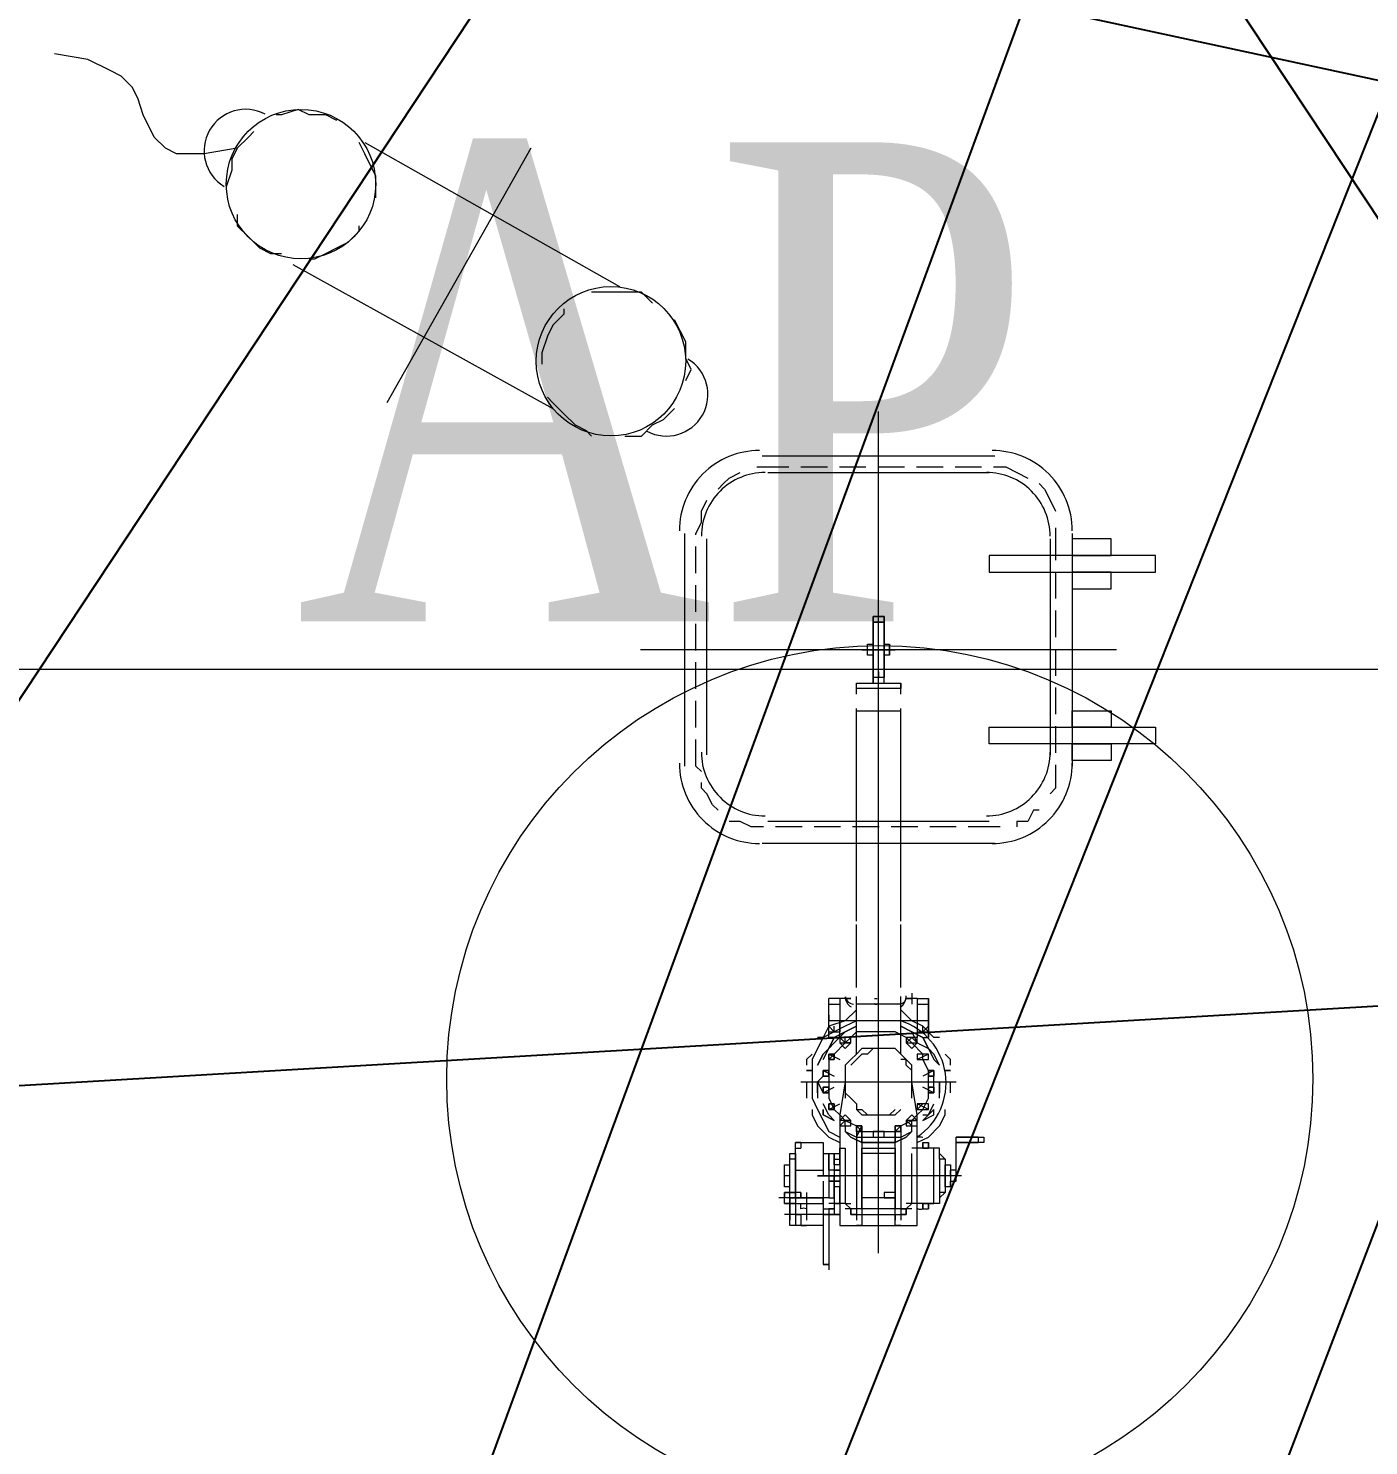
# Model space of a CAD drawing. Header units: millimetres. Extents: x -4 to 3776, y -4 to 4079.
# Drawn here: x 32.93 to 44.13, y 201.56 to 213.39 of the extents above; entities that cross this region are included whole.
import ezdxf
from ezdxf import colors
from ezdxf.entities.mleader import LeaderData, LeaderLine
from ezdxf.math import Vec2, Vec3

# ---------------------------------------------------------------- set-up
doc = ezdxf.new("R2010")
doc.units = ezdxf.units.MM
doc.linetypes.add('ACAD_ISO04W100', pattern=[30, 24, -3, 0, -3])
doc.linetypes.add('PDF_IMPORT', pattern=[1, 0.8, -0.2])
for name, color, linetype in [('BK_kedu', 255, 'Continuous'), ('PDF_0_CONTOUR', 7, 'Continuous'), ('PDF_1中心线', 7, 'Continuous'), ('PDF_1轮廓实线层', 7, 'Continuous'), ('PDF_2细线层', 7, 'Continuous'), ('PDF_3中心线层', 7, 'Continuous'), ('PDF_4虚线层', 7, 'Continuous'), ('PDF_Back', 7, 'Continuous'), ('PDF_CAXA0', 7, 'Continuous'), ('PDF_CAXA1', 7, 'Continuous'), ('PDF_CAXA2', 7, 'Continuous'), ('PDF_CAXA3', 7, 'Continuous'), ('PDF_FURN', 7, 'Continuous'), ('PDF_MODIFY_O_3', 7, 'Continuous'), ('PDF_piece', 7, 'Continuous'), ('PDF_TEXT', 7, 'Continuous')]:
    doc.layers.add(name, color=color, linetype=linetype)
doc.layers.add('刻度', color=3, linetype='ACAD_ISO04W100', lineweight=13)
doc.styles.add('ROMANC', font='ROMANC.shx', dxfattribs={"width": 0.8, "bigfont": 'HZDX.shx'})
doc.styles.get("Standard").update_dxf_attribs({"font": 'arial.ttf'})

msp = doc.modelspace()

# ---------------------------------------------------------------- linework, layer by layer
at = {"color": 4, "lineweight": 25}
for p, q in [((28.872, 201.769), (61.872, 251.644)), ((60.153, 245.045), (41.809, 197.183)), ((56.789, 244.373), (38.681, 198.782)), ((52.325, 243.753), (36.384, 200.336)), ((28.872, 234.98), (61.872, 185.105)), ((29.011, 216.239), (48.967, 211.936)), ((30.062, 204.402), (50.689, 205.614))]:
    msp.add_line(p, q, dxfattribs=at)
at = {"layer": 'PDF_0_CONTOUR', "lineweight": 0}
for points in [[(39.107, 209.685), (40.957, 209.685)], [(38.598, 207.327), (38.598, 209.131)], [(41.465, 209.131), (41.465, 207.327)], [(40.957, 206.772), (39.107, 206.772)]]:
    msp.add_lwpolyline(points, dxfattribs=at)
for centre, start, end in [((39.084, 209.154), 89.9998, 180.0002), ((40.933, 209.154), 359.9998, 90.0002), ((39.084, 207.35), 179.9998, 270.0002), ((40.933, 207.35), 269.9998, 0.0002)]:
    msp.add_arc(centre, 0.532, start, end, dxfattribs=at)
at = {"layer": 'PDF_1中心线', "lineweight": 0}
for points in [[(40.032, 203.166), (40.032, 203.767), (40.032, 208.391)], [(39.384, 204.599), (40.679, 204.599)], [(39.338, 204.044), (39.384, 204.044)], [(40.171, 204.091), (39.893, 204.091)], [(39.662, 203.952), (39.708, 203.952)], [(39.708, 203.813), (39.523, 203.813)], [(39.662, 203.906), (39.662, 203.536), (39.662, 203.489)], [(40.725, 203.813), (39.662, 203.813)], [(39.431, 203.674), (39.431, 203.443)], [(39.708, 203.582), (39.616, 203.582)], [(39.708, 203.489), (39.246, 203.489)], [(39.616, 203.536), (39.616, 203.027)], [(40.171, 203.536), (39.893, 203.536), (39.754, 203.536)]]:
    msp.add_lwpolyline(points, dxfattribs=at)
at = {"layer": 'PDF_1轮廓实线层', "lineweight": 0}
for points in [[(40.402, 205.247), (40.402, 205.247)], [(40.448, 205.293), (40.448, 205.293)], [(40.448, 205.293), (40.448, 205.293)], [(40.448, 205.293), (40.448, 205.293)], [(40.448, 205.247), (40.448, 205.247)], [(40.448, 205.247), (40.448, 205.247)], [(40.448, 205.247), (40.448, 205.247)], [(40.448, 205.247), (40.448, 205.247)], [(40.448, 205.247), (40.448, 205.247)], [(40.448, 205.247), (40.448, 205.247)], [(40.448, 205.247), (40.448, 205.247)], [(40.448, 205.247), (40.448, 205.247)], [(40.402, 205.015), (40.402, 205.015)], [(40.448, 205.015), (40.448, 205.015)], [(40.448, 205.015), (40.448, 205.015)], [(40.448, 205.015), (40.448, 205.015)], [(40.448, 205.015), (40.448, 205.015)], [(40.448, 205.015), (40.448, 205.015)], [(40.448, 205.015), (40.448, 205.015)], [(40.448, 205.015), (40.448, 205.015)], [(40.448, 204.969), (40.448, 204.969)], [(40.448, 204.969), (40.448, 204.969)], [(40.448, 204.969), (40.448, 204.969)], [(40.448, 204.969), (40.448, 204.969)]]:
    msp.add_lwpolyline(points, dxfattribs=at)
for points in [[(40.448, 205.293), (40.448, 205.247)], [(40.448, 205.293), (40.448, 205.247)], [(40.448, 205.015), (40.448, 204.969)], [(40.448, 205.015), (40.448, 204.969)]]:
    msp.add_lwpolyline(points, close=True, dxfattribs=at)
at = {"layer": 'PDF_2细线层', "lineweight": 0}
for points in [[(39.708, 205.293), (39.616, 205.293)], [(40.355, 205.293), (40.448, 205.293)]]:
    msp.add_lwpolyline(points, dxfattribs=at)
at = {"layer": 'PDF_3中心线层', "lineweight": 0}
for points in [[(39.616, 205.247), (39.708, 205.247)], [(40.309, 205.339), (40.309, 205.247)], [(40.355, 205.247), (40.448, 205.247)], [(40.448, 205.108), (39.616, 205.108)], [(39.616, 205.015), (39.708, 205.015)], [(40.355, 205.015), (40.448, 205.015)], [(39.708, 204.969), (39.754, 204.923)], [(40.309, 204.969), (40.263, 204.923)], [(39.616, 204.83), (39.708, 204.784)], [(40.448, 204.83), (40.355, 204.784)], [(39.569, 204.692), (39.662, 204.645)], [(40.494, 204.692), (40.402, 204.645)], [(39.569, 204.507), (39.662, 204.553)], [(40.494, 204.507), (40.402, 204.553)], [(39.616, 204.368), (39.708, 204.414)], [(40.448, 204.368), (40.355, 204.414)], [(39.708, 204.229), (39.754, 204.275)], [(40.309, 204.229), (40.263, 204.275)], [(39.847, 204.137), (39.893, 204.229)], [(40.171, 204.137), (40.171, 204.229)], [(40.032, 204.137), (40.032, 204.137)]]:
    msp.add_lwpolyline(points, dxfattribs=at)
msp.add_lwpolyline([(40.032, 205.015), (39.939, 205.015), (39.847, 205.015), (39.801, 204.969), (39.754, 204.923), (39.662, 204.83), (39.616, 204.784), (39.616, 204.692), (39.616, 204.599), (39.616, 204.553), (39.616, 204.46), (39.662, 204.368), (39.708, 204.322), (39.754, 204.275), (39.847, 204.229), (39.893, 204.183), (39.986, 204.183), (40.078, 204.183), (40.171, 204.183), (40.217, 204.229), (40.309, 204.275), (40.355, 204.322), (40.402, 204.368), (40.448, 204.46), (40.448, 204.553), (40.448, 204.599), (40.448, 204.692), (40.402, 204.784), (40.402, 204.83), (40.309, 204.923), (40.263, 204.969), (40.171, 205.015), (40.124, 205.015)], close=True, dxfattribs=at)
at = {"layer": 'PDF_4虚线层', "linetype": 'PDF_IMPORT', "lineweight": 0, "ltscale": 0.554861}
for points in [[(39.847, 204.83), (39.847, 207.697)], [(40.217, 204.83), (40.217, 207.697)]]:
    msp.add_lwpolyline(points, dxfattribs=at)
at = {"layer": 'PDF_4虚线层', "lineweight": 0}
for points in [[(40.448, 205.293), (40.448, 205.293)], [(40.448, 205.247), (40.448, 205.247)], [(40.448, 205.015), (40.448, 205.015)], [(40.032, 204.877), (39.986, 204.877), (39.939, 204.83), (39.893, 204.83), (39.847, 204.784), (39.801, 204.738)], [(40.217, 204.83), (40.171, 204.877), (40.124, 204.877), (40.078, 204.877), (40.032, 204.877), (39.986, 204.877), (39.939, 204.877), (39.893, 204.877), (39.847, 204.83)], [(40.448, 204.969), (40.448, 204.969)], [(40.309, 204.599), (40.309, 204.645), (40.309, 204.692), (40.263, 204.738), (40.263, 204.784), (40.217, 204.784)], [(39.754, 204.507), (39.801, 204.46), (39.847, 204.414), (39.847, 204.368), (39.893, 204.368), (39.939, 204.322), (40.032, 204.322), (40.078, 204.322), (40.124, 204.322), (40.171, 204.368)]]:
    msp.add_lwpolyline(points, dxfattribs=at)
at = {"layer": 'PDF_Back', "lineweight": 0}
for points in [[(40.032, 206.218), (40.032, 210.194)], [(39.015, 209.732), (39.061, 209.732)], [(39.061, 209.824), (41.003, 209.824)], [(41.003, 209.732), (41.095, 209.732), (41.188, 209.685), (41.28, 209.639)], [(38.691, 209.547), (38.737, 209.593), (38.783, 209.639), (38.876, 209.685)], [(41.373, 209.593), (41.419, 209.547), (41.465, 209.454), (41.511, 209.362)], [(38.506, 209.177), (38.552, 209.269), (38.552, 209.362), (38.598, 209.454)], [(38.413, 207.235), (38.413, 209.177)], [(41.511, 209.223), (41.511, 209.177)], [(41.65, 209.177), (41.65, 207.235)], [(42.02, 208.206), (38.044, 208.206)], [(38.552, 207.189), (38.506, 207.235)], [(41.511, 207.235), (41.511, 207.142), (41.511, 207.05), (41.465, 207.004)], [(38.691, 206.865), (38.645, 206.911), (38.598, 207.004), (38.552, 207.05), (38.552, 207.096)], [(39.061, 206.726), (38.968, 206.726), (38.876, 206.772), (38.783, 206.772)], [(41.373, 206.865), (41.326, 206.865), (41.28, 206.772), (41.188, 206.772), (41.188, 206.726)], [(41.049, 206.726), (41.003, 206.726)], [(41.003, 206.587), (39.061, 206.587)]]:
    msp.add_lwpolyline(points, dxfattribs=at)
at = {"layer": 'PDF_Back', "linetype": 'PDF_IMPORT', "lineweight": 0, "ltscale": 0.27743}
for points in [[(39.061, 209.732), (41.003, 209.732)], [(38.506, 207.235), (38.506, 209.177)], [(41.511, 209.177), (41.511, 207.235)], [(41.003, 206.726), (39.061, 206.726)]]:
    msp.add_lwpolyline(points, dxfattribs=at)
at = {"layer": 'PDF_Back', "lineweight": 0}
for points in [[(41.974, 208.992), (41.974, 209.131), (41.65, 209.131), (41.65, 208.992)], [(42.344, 208.853), (42.344, 208.992), (41.65, 208.992), (40.957, 208.992), (40.957, 208.853), (41.65, 208.853)], [(41.974, 208.714), (41.974, 208.853), (41.65, 208.853), (41.65, 208.714)], [(41.65, 207.697), (41.974, 207.697), (41.974, 207.558), (41.65, 207.558)], [(40.957, 207.558), (41.65, 207.558), (42.344, 207.558), (42.344, 207.42), (41.65, 207.42), (40.957, 207.42)], [(41.65, 207.42), (41.974, 207.42), (41.974, 207.281), (41.65, 207.281)]]:
    msp.add_lwpolyline(points, close=True, dxfattribs=at)
for centre, start, end in [((39.038, 209.2), 89.9998, 180.0002), ((40.98, 209.2), 359.9998, 90.0002), ((39.038, 207.258), 179.9998, 270.0002), ((40.98, 207.258), 269.9998, 0.0002)]:
    msp.add_arc(centre, 0.67, start, end, dxfattribs=at)
at = {"layer": 'PDF_CAXA0', "lineweight": 0}
for points in [[(39.801, 205.293), (39.708, 205.293)], [(39.754, 205.293), (39.754, 205.293)], [(39.754, 205.293), (39.754, 205.293)], [(39.754, 205.293), (39.754, 205.293)], [(39.754, 205.293), (39.754, 205.293)], [(39.754, 205.293), (39.754, 205.293)], [(39.754, 205.293), (39.754, 205.293)], [(39.754, 205.293), (39.754, 205.293)], [(39.754, 205.293), (39.754, 205.293)], [(39.754, 205.293), (39.754, 205.293)], [(39.754, 205.293), (39.754, 205.293)], [(39.754, 205.293), (39.754, 205.293)], [(39.754, 205.293), (39.754, 205.293)], [(39.754, 205.293), (39.754, 205.293)], [(39.754, 205.293), (39.754, 205.293)], [(39.754, 205.293), (39.754, 205.293)], [(39.754, 205.293), (39.754, 205.293)], [(39.754, 205.247), (39.754, 205.247)], [(39.754, 205.247), (39.754, 205.247)], [(39.801, 205.293), (39.801, 205.293)], [(39.801, 205.293), (39.801, 205.293)], [(39.801, 205.293), (39.801, 205.293)], [(39.801, 205.293), (39.801, 205.293)], [(39.801, 205.293), (39.801, 205.293)], [(40.217, 205.247), (40.032, 205.247), (39.847, 205.247)], [(40.032, 205.293), (40.032, 205.293)], [(40.032, 205.293), (40.032, 205.293)], [(40.032, 205.247), (40.032, 205.247)], [(40.032, 205.247), (40.032, 205.247)], [(40.032, 205.247), (40.032, 205.247)], [(40.032, 205.247), (40.032, 205.247)], [(40.032, 205.247), (40.032, 205.247)], [(40.032, 205.247), (40.032, 205.247)], [(40.032, 205.247), (40.032, 205.247)], [(40.032, 205.247), (40.032, 205.247)], [(40.032, 205.247), (40.032, 205.247)], [(40.032, 205.247), (40.032, 205.247)], [(40.032, 205.247), (40.032, 205.247)], [(40.032, 205.247), (40.032, 205.247)], [(40.032, 205.247), (40.032, 205.247)], [(40.032, 205.247), (40.032, 205.247)], [(40.032, 205.247), (40.032, 205.247)], [(40.032, 205.247), (40.032, 205.247)], [(40.032, 205.247), (40.032, 205.247)], [(40.032, 205.247), (40.032, 205.247)], [(40.032, 205.247), (40.032, 205.247)], [(40.032, 205.247), (40.032, 205.247)], [(40.032, 205.247), (40.032, 205.247)], [(40.032, 205.247), (40.032, 205.247)], [(40.032, 205.247), (40.032, 205.247)], [(40.032, 205.247), (40.032, 205.247)], [(40.263, 205.293), (40.263, 205.293)], [(40.263, 205.293), (40.263, 205.293)], [(40.263, 205.293), (40.263, 205.293)], [(40.263, 205.293), (40.263, 205.293)], [(40.263, 205.293), (40.263, 205.293)], [(40.263, 205.293), (40.263, 205.293)], [(40.309, 205.293), (40.309, 205.293)], [(40.309, 205.293), (40.309, 205.293)], [(40.309, 205.293), (40.309, 205.293)], [(40.309, 205.293), (40.309, 205.293)], [(40.309, 205.293), (40.309, 205.293)], [(40.309, 205.293), (40.309, 205.293)], [(40.309, 205.293), (40.309, 205.293)], [(40.309, 205.293), (40.309, 205.293)], [(40.309, 205.293), (40.309, 205.293)], [(40.309, 205.293), (40.309, 205.293)], [(40.309, 205.293), (40.309, 205.293)], [(40.309, 205.293), (40.309, 205.293)], [(40.309, 205.293), (40.309, 205.293)], [(40.309, 205.293), (40.309, 205.293)], [(40.309, 205.247), (40.309, 205.247)], [(40.309, 205.247), (40.309, 205.247)], [(40.355, 205.293), (40.355, 204.969)], [(39.616, 205.154), (39.616, 205.154)], [(39.616, 205.108), (39.616, 205.108)], [(39.616, 205.108), (39.616, 205.108)], [(39.616, 205.108), (39.616, 205.108)], [(39.708, 204.969), (39.708, 205.108)], [(40.448, 205.154), (40.448, 205.154)], [(40.448, 205.108), (40.448, 205.108)], [(40.448, 205.108), (40.448, 205.108)], [(40.448, 205.108), (40.448, 205.108)], [(39.708, 205.015), (39.708, 205.015)], [(39.708, 205.015), (39.708, 205.015)], [(39.708, 205.015), (39.708, 205.015)], [(40.217, 203.397), (40.171, 203.397), (40.171, 204.183), (40.171, 204.091), (39.893, 204.091), (39.893, 204.183), (39.893, 203.397), (39.847, 203.397)], [(39.893, 204.183), (39.847, 204.183), (39.847, 203.443)], [(39.847, 204.183), (39.847, 204.183)], [(39.893, 204.183), (39.893, 204.183)], [(39.893, 204.183), (39.893, 204.183)], [(40.171, 204.183), (40.171, 204.183)], [(40.171, 204.183), (40.171, 204.183)], [(40.171, 204.183), (40.217, 204.183), (40.217, 203.443)], [(40.217, 204.183), (40.217, 204.183)], [(39.569, 203.767), (39.569, 203.628), (39.338, 203.628), (39.338, 203.952), (39.338, 203.628), (39.338, 204.091), (39.569, 204.091), (39.569, 203.813)], [(39.338, 204.091), (39.338, 204.091)], [(39.338, 204.091), (39.338, 204.091)], [(39.338, 204.091), (39.338, 204.091)], [(39.338, 204.091), (39.338, 204.091)], [(39.384, 204.091), (39.384, 204.091)], [(39.384, 204.091), (39.384, 204.091)], [(39.384, 204.091), (39.384, 204.091)], [(39.384, 204.091), (39.384, 204.091)], [(39.384, 204.091), (39.384, 204.091)], [(39.569, 204.091), (39.569, 204.091)], [(39.569, 203.998), (39.616, 203.998), (39.662, 203.998), (39.708, 203.998), (39.708, 204.044), (39.754, 204.044), (39.754, 203.813)], [(40.448, 203.582), (40.448, 203.536), (40.448, 203.582), (40.402, 203.582), (40.494, 203.582), (40.494, 204.044), (40.309, 204.044)], [(40.355, 204.044), (40.355, 204.044)], [(40.54, 203.998), (40.587, 203.952), (40.54, 203.952), (40.54, 204.044), (40.494, 204.044), (40.402, 204.044), (40.448, 204.044), (40.448, 204.091), (40.448, 204.044)], [(40.402, 204.091), (40.402, 204.044), (40.402, 204.091), (40.448, 204.091)], [(40.402, 204.044), (40.402, 204.044)], [(40.402, 204.044), (40.402, 204.044)], [(40.448, 204.044), (40.448, 204.044)], [(40.494, 204.044), (40.494, 204.044)], [(40.494, 204.044), (40.494, 204.044)], [(40.679, 203.859), (40.633, 203.859), (40.633, 203.813), (40.633, 203.859), (40.633, 203.721), (40.633, 203.767), (40.633, 203.721), (40.587, 203.721), (40.587, 203.906), (40.633, 203.906), (40.633, 203.859), (40.633, 203.767), (40.679, 203.767), (40.679, 204.137)], [(40.679, 204.137), (40.679, 204.137)], [(40.864, 204.137), (40.679, 204.137), (40.864, 204.137), (40.864, 204.091), (40.679, 204.091), (40.864, 204.091)], [(40.679, 204.137), (40.679, 204.137)], [(40.679, 204.091), (40.679, 204.091)], [(40.679, 204.091), (40.679, 204.091)], [(40.679, 204.091), (40.679, 204.091)], [(40.679, 203.813), (40.679, 204.091)], [(40.91, 204.091), (40.91, 204.091)], [(40.91, 204.091), (40.91, 204.091)], [(40.91, 204.091), (40.91, 204.091)], [(40.91, 204.091), (40.91, 204.091)], [(39.569, 203.536), (39.569, 203.397), (39.292, 203.397), (39.292, 203.582), (39.292, 203.628), (39.292, 203.582), (39.292, 203.628), (39.338, 203.628), (39.292, 203.628), (39.292, 203.906), (39.292, 203.998), (39.338, 203.998), (39.338, 203.952), (39.338, 203.998)], [(39.292, 203.952), (39.292, 203.998)], [(39.292, 203.998), (39.292, 203.998)], [(39.292, 203.952), (39.292, 203.952)], [(39.292, 203.952), (39.292, 203.952)], [(39.292, 203.952), (39.292, 203.952)], [(39.292, 203.952), (39.292, 203.952)], [(39.338, 203.998), (39.338, 203.998)], [(39.338, 203.998), (39.338, 203.998)], [(39.338, 203.952), (39.338, 203.952)], [(39.338, 203.952), (39.338, 203.952)], [(39.569, 203.998), (39.569, 203.998)], [(39.708, 203.998), (39.708, 203.906), (39.662, 203.906), (39.662, 203.952), (39.662, 203.998), (39.662, 203.952), (39.662, 203.859), (39.708, 203.859), (39.616, 203.859), (39.616, 203.998), (39.616, 203.628), (39.662, 203.628), (39.662, 203.767)], [(39.662, 203.998), (39.662, 203.952)], [(39.708, 203.998), (39.708, 203.998)], [(39.708, 203.906), (39.708, 203.952), (39.708, 203.998), (39.708, 203.582), (39.708, 203.489)], [(40.171, 203.998), (39.893, 203.998)], [(39.893, 203.998), (39.893, 203.998)], [(39.893, 203.998), (39.893, 203.998)], [(40.171, 203.998), (40.171, 203.998)], [(40.217, 203.536), (40.263, 203.536), (40.263, 203.489), (40.263, 203.536), (40.309, 203.582), (40.309, 203.998)], [(40.54, 203.952), (40.54, 203.582), (40.263, 203.582)], [(40.587, 203.952), (40.587, 203.906), (40.587, 203.674), (40.54, 203.674)], [(40.54, 203.952), (40.54, 203.952)], [(40.587, 203.952), (40.587, 203.952)], [(39.292, 203.721), (39.246, 203.721), (39.246, 203.906), (39.292, 203.906)], [(39.246, 203.906), (39.246, 203.906)], [(39.246, 203.813), (39.246, 203.813)], [(39.246, 203.767), (39.246, 203.813)], [(39.246, 203.813), (39.246, 203.813)], [(39.246, 203.813), (39.246, 203.813)], [(39.246, 203.813), (39.246, 203.813)], [(39.246, 203.813), (39.246, 203.813)], [(39.246, 203.813), (39.246, 203.813)], [(39.246, 203.813), (39.246, 203.813)], [(39.246, 203.813), (39.246, 203.813)], [(39.246, 203.813), (39.246, 203.813)], [(39.246, 203.813), (39.246, 203.813)], [(39.246, 203.813), (39.246, 203.813)], [(39.246, 203.813), (39.246, 203.813)], [(39.246, 203.813), (39.246, 203.813)], [(39.246, 203.813), (39.246, 203.813)], [(39.246, 203.813), (39.246, 203.813)], [(39.246, 203.813), (39.246, 203.813)], [(39.292, 203.906), (39.292, 203.906)], [(39.292, 203.813), (39.292, 203.813)], [(39.338, 203.859), (39.569, 203.859)], [(39.523, 203.813), (39.523, 203.813)], [(39.616, 203.813), (39.708, 203.813), (39.662, 203.813)], [(39.662, 203.859), (39.662, 203.859)], [(39.662, 203.813), (39.662, 203.813)], [(39.662, 203.813), (39.662, 203.813)], [(39.662, 203.813), (39.662, 203.813)], [(39.662, 203.813), (39.662, 203.813)], [(39.662, 203.813), (39.662, 203.813)], [(39.662, 203.813), (39.662, 203.813)], [(39.662, 203.813), (39.662, 203.813)], [(39.708, 203.859), (39.708, 203.859)], [(39.708, 203.813), (39.708, 203.813)], [(39.708, 203.813), (39.708, 203.813)], [(39.754, 203.859), (39.754, 203.582), (39.801, 203.582)], [(40.587, 203.906), (40.587, 203.906)], [(40.633, 203.859), (40.633, 203.859)], [(40.633, 203.859), (40.633, 203.859)], [(40.633, 203.859), (40.633, 203.859)], [(40.633, 203.813), (40.633, 203.813)], [(40.633, 203.813), (40.633, 203.813)], [(40.679, 203.813), (40.679, 203.813)], [(39.246, 203.767), (39.246, 203.767)], [(39.246, 203.721), (39.246, 203.721)], [(39.292, 203.721), (39.292, 203.721)], [(39.616, 203.767), (39.616, 203.628), (39.338, 203.628), (39.338, 203.397)], [(39.708, 203.628), (39.708, 203.721), (39.662, 203.721), (39.662, 203.628), (39.662, 203.582), (39.662, 203.489), (39.616, 203.489), (39.662, 203.489)], [(39.662, 203.767), (39.662, 203.767)], [(39.708, 203.767), (39.708, 203.767)], [(39.847, 203.536), (39.801, 203.536), (39.754, 203.582), (39.708, 203.582), (39.708, 203.628), (39.708, 203.721)], [(40.587, 203.721), (40.587, 203.721)], [(40.633, 203.767), (40.633, 203.767)], [(40.633, 203.767), (40.633, 203.767)], [(40.633, 203.767), (40.633, 203.767)], [(40.633, 203.721), (40.633, 203.721)], [(40.633, 203.721), (40.633, 203.721)], [(39.384, 203.674), (39.384, 203.628), (39.384, 203.674), (39.338, 203.674), (39.246, 203.674), (39.338, 203.674), (39.338, 203.582), (39.569, 203.582), (39.569, 203.628)], [(39.246, 203.582), (39.338, 203.582), (39.246, 203.582), (39.246, 203.674), (39.246, 203.628), (39.246, 203.674)], [(39.246, 203.674), (39.246, 203.674)], [(39.246, 203.674), (39.246, 203.674)], [(39.246, 203.628), (39.246, 203.628)], [(39.246, 203.628), (39.246, 203.628)], [(39.246, 203.628), (39.246, 203.628)], [(39.246, 203.628), (39.246, 203.628)], [(39.246, 203.628), (39.246, 203.628)], [(39.246, 203.628), (39.246, 203.628)], [(39.246, 203.628), (39.246, 203.628)], [(39.246, 203.582), (39.246, 203.582)], [(39.292, 203.628), (39.569, 203.628), (39.569, 203.536), (39.616, 203.536), (39.662, 203.536), (39.616, 203.536), (39.616, 203.489), (39.569, 203.489), (39.616, 203.489), (39.569, 203.489), (39.569, 203.073), (39.616, 203.073), (39.569, 203.073)], [(39.292, 203.628), (39.292, 203.628)], [(39.292, 203.628), (39.292, 203.628)], [(39.292, 203.582), (39.292, 203.582)], [(39.292, 203.582), (39.292, 203.582)], [(39.292, 203.582), (39.292, 203.582)], [(39.292, 203.582), (39.292, 203.582)], [(39.292, 203.582), (39.292, 203.582)], [(39.338, 203.674), (39.338, 203.674)], [(39.338, 203.628), (39.338, 203.628)], [(39.338, 203.628), (39.338, 203.628)], [(39.338, 203.628), (39.338, 203.628)], [(39.338, 203.628), (39.338, 203.628)], [(39.338, 203.628), (39.338, 203.628)], [(39.338, 203.628), (39.338, 203.628)], [(39.338, 203.628), (39.384, 203.628)], [(39.384, 203.674), (39.384, 203.674)], [(39.384, 203.628), (39.384, 203.628)], [(39.569, 203.628), (39.569, 203.628)], [(39.569, 203.628), (39.569, 203.628)], [(39.662, 203.582), (39.662, 203.582)], [(39.662, 203.582), (39.662, 203.582)], [(39.662, 203.582), (39.662, 203.582)], [(39.662, 203.582), (39.662, 203.582)], [(39.708, 203.628), (39.708, 203.628)], [(39.708, 203.582), (39.708, 203.582)], [(39.801, 203.582), (39.801, 203.582)], [(40.171, 203.582), (40.171, 203.628), (39.893, 203.628), (39.893, 203.582)], [(40.263, 203.582), (40.263, 203.582)], [(40.355, 203.582), (40.355, 203.582)], [(40.402, 203.582), (40.402, 203.582)], [(40.448, 203.582), (40.448, 203.582)], [(40.494, 203.582), (40.494, 203.582)], [(40.494, 203.582), (40.494, 203.582)], [(40.54, 203.674), (40.54, 203.674)], [(40.587, 203.674), (40.54, 203.628)], [(40.587, 203.674), (40.587, 203.674)], [(39.292, 203.536), (39.292, 203.536)], [(39.292, 203.489), (39.292, 203.489)], [(39.292, 203.443), (39.292, 203.489)], [(39.292, 203.489), (39.292, 203.489)], [(39.292, 203.489), (39.292, 203.489)], [(39.338, 203.489), (39.384, 203.489), (39.384, 203.397)], [(39.384, 203.536), (39.384, 203.536)], [(39.431, 203.536), (39.431, 203.536)], [(39.616, 203.489), (39.616, 203.073), (39.569, 203.073), (39.616, 203.073)], [(39.616, 203.536), (39.616, 203.536)], [(39.616, 203.489), (39.616, 203.489)], [(39.662, 203.489), (39.662, 203.489)], [(39.801, 203.536), (39.801, 203.536)], [(39.847, 203.489), (39.801, 203.489), (39.847, 203.489), (39.893, 203.489), (40.171, 203.489), (40.217, 203.489), (40.263, 203.489), (40.217, 203.489)], [(39.801, 203.489), (39.801, 203.489)], [(39.893, 203.489), (39.893, 203.443)], [(40.078, 203.489), (40.078, 203.489)], [(40.078, 203.489), (40.078, 203.489)], [(40.171, 203.489), (40.171, 203.443)], [(40.263, 203.536), (40.263, 203.536)], [(40.263, 203.489), (40.263, 203.489)], [(40.402, 203.536), (40.402, 203.536)], [(39.292, 203.443), (39.292, 203.443)], [(39.292, 203.443), (39.292, 203.443)], [(39.292, 203.443), (39.292, 203.443)], [(39.292, 203.443), (39.292, 203.443)], [(39.292, 203.443), (39.292, 203.443)], [(39.847, 203.443), (39.847, 203.443)], [(39.893, 203.443), (39.893, 203.443)], [(40.171, 203.443), (40.171, 203.443)], [(40.217, 203.443), (40.217, 203.443)], [(39.569, 203.073), (39.569, 203.073)], [(39.569, 203.073), (39.569, 203.073)], [(39.569, 203.073), (39.569, 203.073)], [(39.616, 203.073), (39.616, 203.073)], [(39.616, 203.073), (39.616, 203.073)], [(39.616, 203.073), (39.616, 203.073)]]:
    msp.add_lwpolyline(points, dxfattribs=at)
for points in [[(39.754, 205.293), (39.801, 205.293)], [(39.616, 205.108), (39.616, 205.154)], [(40.448, 205.108), (40.448, 205.154)], [(39.338, 204.091), (39.384, 204.091)], [(39.893, 203.628), (39.893, 204.044), (40.171, 204.044), (40.171, 203.536), (39.893, 203.536)], [(40.91, 204.137), (40.91, 204.091), (40.679, 204.091), (40.679, 204.137)], [(39.523, 203.813), (39.662, 203.813)], [(39.662, 203.813), (39.708, 203.813), (39.708, 203.767), (39.662, 203.767)], [(39.708, 203.767), (39.616, 203.767)], [(40.078, 203.628), (40.171, 203.628), (40.171, 203.674), (40.078, 203.674)], [(39.292, 203.443), (39.292, 203.489), (39.292, 203.536)], [(39.801, 203.489), (39.801, 203.536)]]:
    msp.add_lwpolyline(points, close=True, dxfattribs=at)
for points in [[(39.805, 205.22, -0.24885), (39.755, 205.307, 0.377065), (39.824, 205.247)], [(40.194, 205.247, 0.37835), (40.263, 205.293), (40.309, 205.293)], [(39.431, 203.582), (39.431, 203.536, 0.245939), (39.384, 203.536), (39.384, 203.582)], [(40.356, 203.539, 0.163759), (40.402, 203.536), (40.402, 203.582), (40.402, 203.536), (40.448, 203.536)]]:
    msp.add_lwpolyline(points, format="xyb", dxfattribs=at)
msp.add_lwpolyline([(39.994, 205.248, 0.109137), (40.024, 205.248, -0.109137)], format="xyb", close=True, dxfattribs=at)
for centre, radius, start, end in [((40.009, 205.363), 0.0702, 260.407, 279.593), ((40.147, 205.316), 0.116, 304.0947, 359.9914), ((40.379, 204.067), 0.0694, 71.3997, 108.6003)]:
    msp.add_arc(centre, radius, start, end, dxfattribs=at)
at = {"layer": 'PDF_CAXA1', "lineweight": 0}
for points in [[(39.338, 204.091), (39.384, 204.091), (39.384, 204.044)], [(39.338, 203.952), (39.292, 203.952)], [(39.292, 203.813), (39.246, 203.813)], [(39.431, 203.628), (39.2, 203.628)], [(39.246, 203.674), (39.338, 203.674)], [(39.246, 203.582), (39.338, 203.582)], [(39.338, 203.628), (39.338, 203.628)], [(39.338, 203.628), (39.338, 203.628)], [(39.384, 203.628), (39.338, 203.628)], [(39.338, 203.628), (39.338, 203.628)], [(39.662, 203.582), (39.708, 203.582), (39.662, 203.582), (39.662, 203.536)], [(39.616, 203.489), (39.708, 203.489)], [(40.309, 203.536), (40.171, 203.536)], [(39.384, 203.397), (39.431, 203.397)]]:
    msp.add_lwpolyline(points, dxfattribs=at)
at = {"layer": 'PDF_CAXA2', "lineweight": 0}
for points in [[(39.292, 203.952), (39.292, 203.952)], [(39.292, 203.952), (39.292, 203.952)], [(39.292, 203.952), (39.292, 203.952)], [(39.292, 203.952), (39.292, 203.952)], [(39.292, 203.952), (39.292, 203.952)], [(39.292, 203.952), (39.292, 203.952)], [(39.292, 203.952), (39.292, 203.952)], [(39.292, 203.952), (39.292, 203.952)], [(39.292, 203.952), (39.292, 203.952)], [(39.246, 203.813), (39.246, 203.813)], [(39.246, 203.813), (39.246, 203.813)], [(39.246, 203.813), (39.246, 203.813)], [(39.246, 203.813), (39.246, 203.813)], [(39.246, 203.813), (39.246, 203.813)], [(39.246, 203.813), (39.246, 203.813)], [(39.246, 203.813), (39.246, 203.813)], [(39.246, 203.813), (39.246, 203.813)], [(39.246, 203.813), (39.246, 203.813)], [(40.633, 203.813), (40.633, 203.859)], [(40.633, 203.859), (40.633, 203.859)], [(40.633, 203.859), (40.633, 203.859)], [(40.633, 203.859), (40.633, 203.859)], [(40.633, 203.859), (40.633, 203.859)], [(40.633, 203.859), (40.633, 203.859)], [(40.633, 203.859), (40.633, 203.859)], [(40.633, 203.859), (40.633, 203.859)], [(40.633, 203.813), (40.633, 203.813)], [(40.633, 203.767), (40.633, 203.767)], [(40.633, 203.767), (40.633, 203.721)], [(40.633, 203.721), (40.633, 203.721)], [(40.633, 203.721), (40.633, 203.721)], [(40.633, 203.721), (40.633, 203.721)], [(40.633, 203.721), (40.633, 203.721)], [(40.633, 203.721), (40.633, 203.721)], [(40.633, 203.721), (40.633, 203.721)], [(40.633, 203.721), (40.633, 203.721)], [(39.292, 203.628), (39.292, 203.628)], [(39.292, 203.628), (39.292, 203.628)], [(39.292, 203.628), (39.292, 203.628)], [(39.292, 203.628), (39.292, 203.628)], [(39.292, 203.628), (39.292, 203.628)], [(39.292, 203.582), (39.292, 203.628)], [(39.292, 203.582), (39.292, 203.582)], [(39.292, 203.582), (39.292, 203.582)], [(39.292, 203.582), (39.292, 203.582)], [(39.292, 203.443), (39.292, 203.443)], [(39.292, 203.443), (39.292, 203.443)], [(39.292, 203.443), (39.292, 203.443)], [(39.292, 203.443), (39.292, 203.443)], [(39.292, 203.443), (39.292, 203.443)], [(39.292, 203.443), (39.292, 203.443)], [(39.292, 203.443), (39.292, 203.443)], [(39.292, 203.443), (39.292, 203.443)], [(39.292, 203.443), (39.292, 203.443)]]:
    msp.add_lwpolyline(points, dxfattribs=at)
at = {"layer": 'PDF_CAXA3', "lineweight": 0}
for points in [[(40.032, 205.247), (40.032, 205.247)], [(40.679, 204.091), (40.679, 204.091)], [(40.679, 204.091), (40.679, 204.091)], [(40.679, 204.044), (40.679, 204.044)], [(39.292, 203.536), (39.292, 203.536)], [(39.292, 203.489), (39.292, 203.489)], [(39.847, 203.536), (39.801, 203.536)], [(39.847, 203.489), (39.801, 203.489)], [(40.217, 203.536), (40.263, 203.536)], [(40.217, 203.489), (40.263, 203.489)], [(39.569, 203.073), (39.569, 203.073)], [(39.616, 203.073), (39.616, 203.073)]]:
    msp.add_lwpolyline(points, dxfattribs=at)
for points in [[(39.523, 203.813), (39.662, 203.813)], [(39.292, 203.582), (39.292, 203.536), (39.292, 203.489)]]:
    msp.add_lwpolyline(points, close=True, dxfattribs=at)
at = {"layer": 'PDF_FURN', "lineweight": 0}
msp.add_lwpolyline([(45.241, 208.042), (28.872, 208.042)], dxfattribs=at)
at = {"layer": 'PDF_MODIFY_O_3', "lineweight": 0}
for points in [[(40.124, 208.16), (40.124, 208.206), (40.124, 208.16), (40.078, 208.16), (40.078, 207.975), (40.032, 207.975), (39.986, 207.975), (39.986, 208.16), (39.939, 208.16), (39.939, 208.206), (39.939, 208.252), (39.986, 208.252), (39.986, 208.437), (40.032, 208.437), (40.078, 208.437), (40.078, 208.252)], [(40.078, 208.344), (40.078, 208.437), (40.032, 208.437), (39.986, 208.437), (39.986, 208.483), (40.032, 208.483), (39.986, 208.483), (39.986, 208.437), (39.986, 208.344), (39.986, 208.437), (39.986, 208.344)], [(39.986, 208.437), (39.986, 208.437)], [(39.986, 208.437), (39.986, 208.437)], [(40.032, 208.391), (40.032, 208.529)], [(40.032, 208.437), (40.032, 208.437)], [(40.032, 208.437), (40.032, 208.437)], [(40.032, 208.437), (40.032, 208.437)], [(40.032, 208.437), (40.032, 208.437)], [(40.032, 208.437), (40.032, 208.437)], [(40.078, 208.437), (40.078, 208.437)], [(40.078, 208.437), (40.078, 208.437)], [(39.986, 208.344), (39.986, 208.344)], [(40.078, 208.344), (40.078, 208.344)], [(39.893, 208.206), (40.171, 208.206)], [(39.986, 208.252), (39.986, 208.252)], [(39.986, 208.252), (39.986, 208.252)], [(39.986, 208.16), (39.986, 208.252), (39.986, 208.206), (39.986, 208.252)], [(40.078, 208.252), (40.078, 208.252)], [(40.078, 208.252), (40.078, 208.252)], [(40.078, 207.928), (40.078, 208.206)], [(40.078, 207.928), (40.078, 208.206)], [(40.124, 208.252), (40.124, 208.252)], [(40.124, 208.206), (40.124, 208.252)], [(40.124, 208.206), (40.124, 208.206)], [(40.124, 208.206), (40.124, 208.206)], [(40.124, 208.206), (40.124, 208.206)], [(40.124, 208.206), (40.124, 208.206)], [(40.124, 208.206), (40.124, 208.206)], [(40.124, 208.206), (40.124, 208.206)], [(39.986, 208.16), (39.986, 208.16)], [(39.986, 208.16), (39.986, 208.16)], [(40.078, 208.16), (40.078, 208.16)], [(40.078, 208.16), (40.078, 208.16)], [(40.124, 208.16), (40.124, 208.16)], [(40.124, 208.16), (40.124, 208.16)], [(40.124, 208.16), (40.124, 208.16)], [(40.124, 208.16), (40.124, 208.16)], [(39.986, 207.975), (39.986, 207.975)], [(40.032, 208.021), (40.032, 208.021)], [(40.032, 207.975), (40.032, 207.975)], [(40.032, 207.975), (40.032, 207.975)], [(40.078, 207.975), (40.078, 207.975)], [(39.847, 207.697), (40.217, 207.697)], [(39.662, 204.969), (39.616, 204.969), (39.616, 205.293)], [(39.708, 205.293), (39.708, 205.015)], [(40.355, 205.293), (40.263, 205.293)], [(40.402, 204.969), (40.448, 204.969), (40.448, 205.293), (40.448, 205.108), (40.448, 204.969)], [(39.847, 205.108), (39.754, 205.062), (39.662, 205.015), (39.569, 204.969), (39.523, 204.877), (39.477, 204.784), (39.477, 204.692), (39.477, 204.553), (39.477, 204.46), (39.523, 204.368), (39.569, 204.275), (39.616, 204.183), (39.708, 204.137)], [(39.847, 205.2), (39.754, 205.108), (39.616, 205.062), (39.569, 204.969), (39.523, 204.969)], [(40.54, 204.969), (40.494, 204.969), (40.402, 205.062), (40.309, 205.108), (40.217, 205.2)], [(39.569, 204.784), (39.616, 204.877), (39.662, 204.923), (39.754, 205.015), (39.847, 205.062), (39.754, 205.015), (39.662, 204.969), (39.616, 204.877), (39.569, 204.83), (39.523, 204.738), (39.569, 204.83), (39.616, 204.877), (39.662, 204.969), (39.754, 205.015), (39.847, 205.062)], [(39.616, 205.062), (39.662, 205.015), (39.662, 205.062)], [(40.217, 205.062), (40.309, 205.015), (40.402, 204.969), (40.448, 204.877), (40.494, 204.784), (40.54, 204.738), (40.494, 204.83), (40.448, 204.877), (40.402, 204.969), (40.309, 205.015), (40.217, 205.062), (40.309, 205.015), (40.355, 204.923), (40.448, 204.877), (40.494, 204.784)], [(40.448, 205.062), (40.402, 205.015), (40.402, 205.062)], [(39.477, 204.83), (39.431, 204.784), (39.431, 204.738)], [(39.847, 204.83), (39.801, 204.784), (39.754, 204.738), (39.754, 204.692), (39.754, 204.645), (39.754, 204.553), (39.754, 204.507), (39.754, 204.46)], [(40.309, 204.46), (40.309, 204.507), (40.309, 204.553), (40.309, 204.645), (40.309, 204.692), (40.309, 204.738), (40.263, 204.784), (40.217, 204.83)], [(40.633, 204.738), (40.633, 204.784), (40.587, 204.83)], [(39.569, 204.645), (39.523, 204.599), (39.569, 204.507)], [(40.494, 204.507), (40.494, 204.599), (40.494, 204.645)], [(39.431, 204.599), (39.431, 204.553), (39.431, 204.46)], [(39.523, 204.507), (39.523, 204.599), (39.523, 204.507), (39.523, 204.46)], [(39.754, 204.599), (39.708, 204.322), (39.708, 203.397), (40.355, 203.397), (40.355, 204.322), (40.309, 204.599)], [(40.54, 204.46), (40.54, 204.507), (40.54, 204.599), (40.54, 204.507)], [(40.633, 204.507), (40.633, 204.553), (40.633, 204.599)], [(39.662, 204.275), (39.569, 204.322), (39.569, 204.368), (39.569, 204.322), (39.662, 204.275), (39.616, 204.322), (39.569, 204.414)], [(40.402, 204.322), (40.448, 204.322), (40.494, 204.414)], [(39.477, 204.368), (39.477, 204.322), (39.523, 204.229), (39.616, 204.137), (39.708, 204.091)], [(39.847, 204.368), (39.893, 204.322), (39.939, 204.322), (39.986, 204.322)], [(40.078, 204.322), (40.124, 204.322), (40.171, 204.322), (40.217, 204.368)], [(40.355, 204.091), (40.448, 204.137), (40.54, 204.229), (40.587, 204.322), (40.587, 204.368)], [(39.754, 204.229), (39.754, 204.183), (39.847, 204.137), (39.939, 204.137), (40.032, 204.137), (40.124, 204.137), (40.217, 204.137), (40.309, 204.183), (40.309, 204.229)], [(39.754, 204.091), (39.754, 204.091)], [(40.309, 204.091), (40.309, 204.091)], [(39.754, 203.536), (39.754, 203.536)], [(40.309, 203.536), (40.309, 203.536)]]:
    msp.add_lwpolyline(points, dxfattribs=at)
for points in [[(40.078, 208.483), (40.032, 208.483), (40.078, 208.483), (40.078, 208.437), (40.078, 208.344), (40.078, 208.437)], [(39.986, 208.344), (39.986, 208.252)], [(40.078, 208.252), (40.078, 208.206), (40.078, 208.252), (40.078, 208.344), (40.078, 208.252), (40.124, 208.252), (40.124, 208.206), (40.078, 208.206), (40.078, 208.16)], [(39.986, 208.206), (39.986, 207.928)], [(40.032, 207.975), (40.032, 208.021)], [(40.032, 207.882), (39.893, 207.882), (39.847, 207.882), (39.847, 207.928), (39.893, 207.928), (40.032, 207.928), (40.171, 207.928), (40.217, 207.928), (40.217, 207.882), (40.171, 207.882)], [(39.754, 204.877), (39.801, 204.923), (39.801, 204.969), (39.754, 204.969), (39.708, 204.969), (39.708, 204.923)], [(39.754, 204.969), (39.708, 204.969), (39.708, 204.923), (39.754, 204.923), (39.801, 204.923), (39.754, 204.923)], [(40.309, 204.877), (40.355, 204.923), (40.355, 204.969), (40.309, 204.969), (40.263, 204.969), (40.263, 204.923)], [(40.309, 204.969), (40.263, 204.969), (40.263, 204.923), (40.309, 204.923), (40.355, 204.923)], [(39.662, 204.784), (39.662, 204.83), (39.616, 204.83), (39.616, 204.784)], [(39.662, 204.83), (39.662, 204.784), (39.616, 204.784), (39.616, 204.83)], [(40.402, 204.784), (40.448, 204.784), (40.448, 204.83), (40.402, 204.83), (40.355, 204.83), (40.355, 204.784)], [(40.402, 204.83), (40.355, 204.83), (40.355, 204.784), (40.402, 204.784), (40.448, 204.784), (40.448, 204.83)], [(39.431, 204.692), (39.477, 204.692)], [(39.616, 204.645), (39.616, 204.692), (39.569, 204.692), (39.569, 204.645)], [(39.616, 204.692), (39.616, 204.645), (39.569, 204.645), (39.569, 204.692)], [(40.448, 204.645), (40.448, 204.692), (40.494, 204.692), (40.494, 204.645)], [(40.448, 204.692), (40.448, 204.645), (40.494, 204.645), (40.494, 204.692)], [(40.633, 204.692), (40.587, 204.692)], [(39.616, 204.507), (39.616, 204.553), (39.569, 204.553), (39.569, 204.507)], [(39.616, 204.553), (39.616, 204.507), (39.569, 204.507), (39.569, 204.553)], [(40.448, 204.507), (40.448, 204.553), (40.494, 204.553), (40.494, 204.507)], [(40.448, 204.553), (40.448, 204.507), (40.494, 204.507), (40.494, 204.553)], [(39.662, 204.368), (39.662, 204.414), (39.616, 204.414), (39.616, 204.368)], [(39.662, 204.414), (39.662, 204.368), (39.616, 204.368), (39.616, 204.414)], [(40.402, 204.368), (40.448, 204.368), (40.448, 204.414), (40.402, 204.414), (40.355, 204.414), (40.355, 204.368)], [(40.402, 204.414), (40.355, 204.368), (40.402, 204.368), (40.448, 204.368), (40.448, 204.414)], [(39.754, 204.229), (39.801, 204.229), (39.801, 204.275), (39.754, 204.322), (39.708, 204.275), (39.708, 204.229)], [(39.754, 204.275), (39.708, 204.275), (39.708, 204.229), (39.754, 204.229), (39.754, 204.275), (39.801, 204.275)], [(40.309, 204.229), (40.355, 204.229), (40.355, 204.275), (40.309, 204.322), (40.263, 204.275), (40.263, 204.229)], [(40.309, 204.275), (40.263, 204.275), (40.309, 204.229), (40.309, 204.275), (40.355, 204.275)], [(40.494, 204.368), (40.448, 204.322), (40.402, 204.275), (40.494, 204.322)], [(40.309, 204.183), (40.263, 204.137), (40.171, 204.091), (40.078, 204.091), (39.986, 204.091), (39.893, 204.091), (39.801, 204.137), (39.754, 204.183), (39.801, 204.137), (39.893, 204.091), (39.986, 204.091), (40.078, 204.091), (40.171, 204.091), (40.263, 204.137)], [(39.893, 204.183), (39.893, 204.229), (39.847, 204.229), (39.847, 204.183)], [(39.893, 204.229), (39.893, 204.183), (39.847, 204.183), (39.847, 204.229)], [(40.032, 204.137), (40.078, 204.137), (40.078, 204.183), (40.032, 204.183), (39.986, 204.183), (39.986, 204.137)], [(40.032, 204.183), (39.986, 204.183), (39.986, 204.137), (40.032, 204.137), (40.078, 204.137), (40.078, 204.183)], [(40.171, 204.183), (40.171, 204.229), (40.217, 204.229), (40.217, 204.183)], [(40.171, 204.229), (40.171, 204.183), (40.217, 204.183), (40.217, 204.229)]]:
    msp.add_lwpolyline(points, close=True, dxfattribs=at)
at = {"layer": 'PDF_MODIFY_O_3', "linetype": 'PDF_IMPORT', "lineweight": 0, "ltscale": 0.601099}
for points in [[(39.847, 204.83), (39.847, 207.928)], [(40.217, 204.83), (40.217, 207.928)]]:
    msp.add_lwpolyline(points, dxfattribs=at)
at = {"layer": 'PDF_MODIFY_O_3', "lineweight": 0}
msp.add_circle((40.042, 204.623), 3.617, dxfattribs=at)
msp.add_arc((40.052, 204.589), 0.544, 303.8767, 72.3835, dxfattribs=at)
at = {"layer": 'PDF_piece', "lineweight": 0}
msp.add_lwpolyline([(34.676, 212.395), (34.399, 212.348), (34.26, 212.348), (34.168, 212.348), (34.075, 212.395), (33.983, 212.487), (33.89, 212.672), (33.844, 212.811), (33.798, 212.903), (33.705, 212.996), (33.613, 213.042), (33.428, 213.135), (33.15, 213.181)], dxfattribs=at)
at = {"layer": 'PDF_TEXT', "lineweight": 0}
for points in [[(35.508, 212.626), (35.416, 212.672), (35.277, 212.672), (35.185, 212.718), (35.046, 212.672), (35, 212.672)], [(34.815, 212.533), (34.769, 212.487), (34.676, 212.395), (34.63, 212.302), (34.63, 212.21), (34.584, 212.071)], [(35.832, 211.979), (35.832, 212.025), (35.832, 212.164), (35.786, 212.256), (35.74, 212.348), (35.693, 212.441)], [(35.74, 212.441), (37.867, 211.239)], [(37.127, 212.395), (35.925, 210.268)], [(34.676, 211.84), (34.676, 211.747), (34.769, 211.655), (34.861, 211.562), (34.954, 211.516), (35.046, 211.516)], [(35.277, 211.47), (35.324, 211.47), (35.416, 211.516), (35.508, 211.562), (35.601, 211.609), (35.693, 211.701), (35.693, 211.747)], [(35.139, 211.424), (37.312, 210.221)], [(38.144, 211.1), (38.052, 211.193), (37.913, 211.193), (37.82, 211.193), (37.682, 211.193), (37.635, 211.193)], [(37.404, 211.054), (37.404, 211.008), (37.312, 210.915), (37.266, 210.823), (37.219, 210.684), (37.219, 210.591)], [(38.421, 210.453), (38.468, 210.545), (38.421, 210.638), (38.421, 210.776), (38.375, 210.869), (38.329, 210.961)], [(37.266, 210.314), (37.312, 210.268), (37.404, 210.175), (37.497, 210.083), (37.589, 210.037), (37.635, 209.99)], [(37.913, 209.99), (38.052, 209.99), (38.144, 210.083), (38.237, 210.129), (38.329, 210.221)]]:
    msp.add_lwpolyline(points, dxfattribs=at)
for centre in [(35.208, 212.094), (37.797, 210.615)]:
    msp.add_circle(centre, 0.624, dxfattribs=at)
for centre, start, end in [((34.746, 212.372), 61.9621, 238.6898), ((38.26, 210.337), 241.9621, 58.6898)]:
    msp.add_arc(centre, 0.347, start, end, dxfattribs=at)

# ---------------------------------------------------------------- texts
at = {"layer": '刻度', "color": 4, "lineweight": 25, "insert": (33.952, 212.444), "char_height": 3, "attachment_point": 1, "style": 'ROMANC'}
msp.add_mtext_dynamic_manual_height_columns('{\\fTimes New Roman|b0|i0|c0|p18;\\H1.33333x;\\C256;\\c16777215; AP}', width=10.70724, gutter_width=0, heights=[4.008], dxfattribs=at)

# ---------------------------------------------------------------- leaders
at = {"layer": 'BK_kedu'}
ml = msp.add_multileader_mtext('Standard', dxfattribs=at)
ml.set_content('', color=256)
ml.set_leader_properties()
ml.build(insert=Vec2(0, 0))
ml.multileader.update_dxf_attribs({"text_right_attachment_type": 6, "dogleg_length": 0.36, "arrow_head_size": 0.18})
ctx = ml.context
ctx.base_point, ctx.char_height, ctx.arrow_head_size, ctx.landing_gap_size, ctx.plane_origin = Vec3(3775.999, 4079.328), 0.18, 0.18, 0.09, Vec3(3774.639, 4079.328)
ctx.right_attachment = 6
notes = []
notes.append((ctx, [(0, (0, 0, 0), (0, 0), (1, 0), 1, [])]))
ctx.mtext.insert, ctx.mtext.flow_direction = Vec3(3776.089, 4079.418), 5
for ctx, leaders in notes:
    for number, flags, end, landing, length, lines in leaders:
        leader = LeaderData()
        leader.index, (leader.has_last_leader_line, leader.has_dogleg_vector, leader.attachment_direction) = number, flags
        leader.last_leader_point, leader.dogleg_vector, leader.dogleg_length = Vec3(end), Vec3(landing), length
        for number, points, colour, breaks in lines:
            line = LeaderLine()
            line.index, line.vertices, line.color, line.breaks = number, Vec3.list(points), colors.encode_raw_color(colour), breaks
            leader.lines.append(line)
        ctx.leaders.append(leader)

doc.saveas('drawing.dxf')
